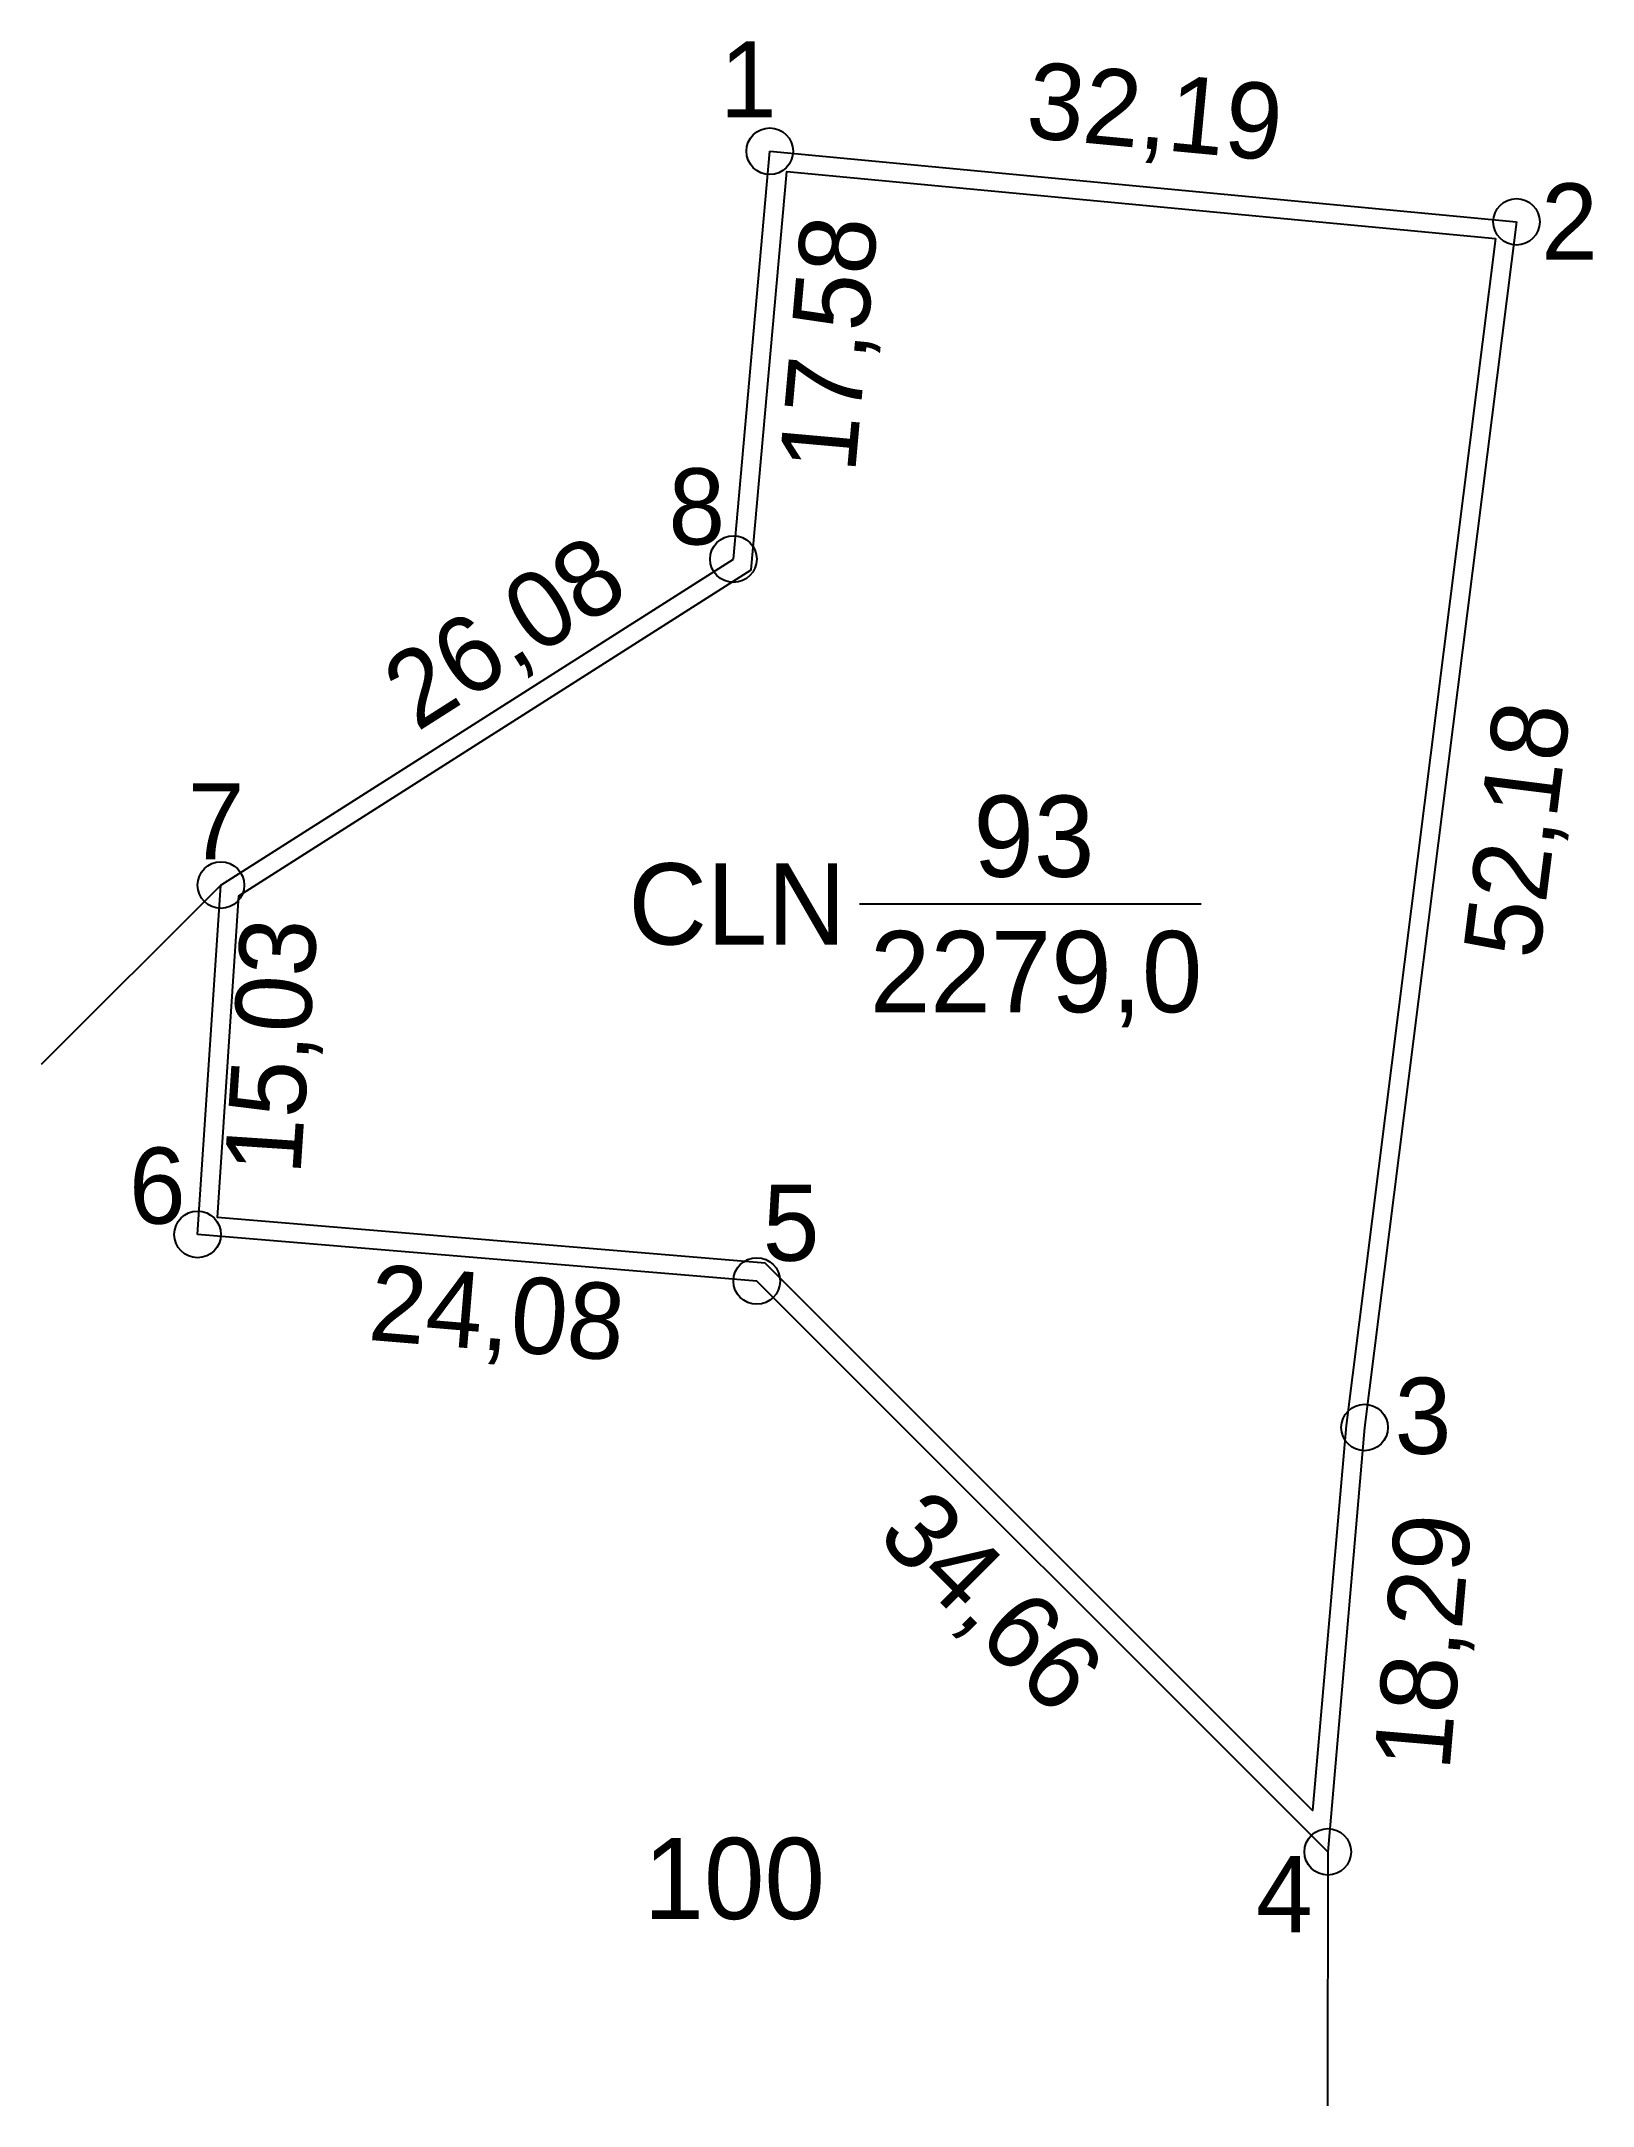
# Model space of a CAD drawing. Extents: x 553717.3 to 553783.9, y 1840307.6 to 1840396.2.
import ezdxf

# ---------------------------------------------------------------- set-up
doc = ezdxf.new("R2010")
doc.units = 0
for name, color, linetype in [('CanhThua', 7, 'Continuous'), ('ChieuDaiCanhThua', 7, 'Continuous'), ('Level 2', 7, 'Continuous'), ('MocDinhThua', 7, 'Continuous'), ('NhanDiaChinhThua', 7, 'Continuous'), ('NhanTuCan', 7, 'Continuous'), ('RauThua', 7, 'Continuous'), ('SoHieuDinhThua', 7, 'Continuous')]:
    doc.layers.add(name, color=color, linetype=linetype)

msp = doc.modelspace()

# ---------------------------------------------------------------- linework, layer by layer
at = {"layer": 'CanhThua'}
for p, q in [((553747, 1840374), (553748.56, 1840391.51)), ((553748.56, 1840391.51), (553780.61, 1840388.48)), ((553780.61, 1840388.48), (553774.09, 1840336.71)), ((553725, 1840360), (553747, 1840374)), ((553724, 1840345), (553725, 1840360)), ((553748, 1840343), (553724, 1840345)), ((553772.51, 1840318.49), (553748, 1840343)), ((553774.09, 1840336.71), (553772.51, 1840318.49))]:
    msp.add_line(p, q, dxfattribs=at)
at = {"layer": 'Level 2'}
msp.add_lwpolyline([(553779.713, 1840387.761), (553773.294, 1840336.795), (553771.861, 1840320.27), (553748.358, 1840343.773), (553724.851, 1840345.732), (553725.771, 1840359.543), (553747.762, 1840373.537), (553749.285, 1840390.638)], close=True, dxfattribs=at)
at = {"layer": 'MocDinhThua'}
for centre in [(553748.56, 1840391.51), (553780.61, 1840388.48), (553747, 1840374), (553725, 1840360), (553724, 1840345), (553748, 1840343), (553774.09, 1840336.71), (553772.51, 1840318.49)]:
    msp.add_circle(centre, 1, dxfattribs=at)
at = {"layer": 'NhanDiaChinhThua'}
msp.add_line((553752.412, 1840359.192), (553767.08, 1840359.192), dxfattribs=at)
at = {"layer": 'RauThua'}
for p, q in [((553725, 1840360), (553717.291, 1840352.291)), ((553772.51, 1840318.49), (553772.503, 1840307.588))]:
    msp.add_line(p, q, dxfattribs=at)

# ---------------------------------------------------------------- texts
at = {"layer": 'ChieuDaiCanhThua'}
for s, rotation, p in [('32,19', 354.59932, (553759.495, 1840392.119)), ('17,58', 84.90885, (553752.219, 1840377.654)), ('26,08', 32.47119, (553733.418, 1840366.558)), ('52,18', 82.82187, (553781.559, 1840356.756)), ('15,03', 86.18593, (553728.411, 1840347.521)), ('24,08', 355.23636, (553731.272, 1840340.478)), ('34,66', 315, (553753.083, 1840331.98)), ('18,29', 85.04383, (553777.732, 1840321.929))]:
    msp.add_text(s, height=3.2705, rotation=rotation, dxfattribs=at).set_placement(p)
at = {"layer": 'NhanDiaChinhThua'}
for s, p in [('93', (553757.302, 1840360.355)), ('CLN', (553742.492, 1840357.448)), ('2279,0', (553752.857, 1840354.541))]:
    msp.add_text(s, height=3.4886, dxfattribs=at).set_placement(p)
at = {"layer": 'NhanTuCan'}
msp.add_text('100', height=3.4886, dxfattribs=at).set_placement((553743.143, 1840315.602))
at = {"layer": 'SoHieuDinhThua'}
for s, p in [('1', (553746.42, 1840392.962)), ('2', (553781.668, 1840386.859)), ('8', (553744.209, 1840374.625)), ('7', (553723.573, 1840361.104)), ('6', (553721.054, 1840345.461)), ('5', (553748.258, 1840343.869)), ('3', (553775.381, 1840335.579)), ('4', (553769.431, 1840315.035))]:
    msp.add_text(s, height=3.271, dxfattribs=at).set_placement(p)

doc.saveas('drawing.dxf')
